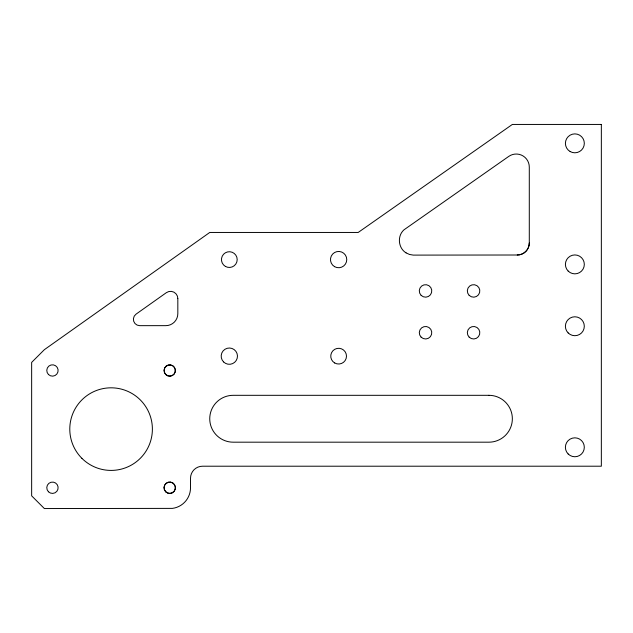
<?xml version="1.0" encoding="UTF-8"?>
<svg xmlns="http://www.w3.org/2000/svg" width="633" height="633" viewBox="0 0 633 633"><rect width="100%" height="100%" fill="white"/><g stroke="black" fill="none" stroke-linecap="round" stroke-linejoin="round"><path stroke-width="0.95" d="M406.062 252.876L409.519 254.466L413.262 255.107L517.272 255.004A12.011 12.011 0 0 0 529.291 242.993L529.291 167.072A13.04 13.04 0 0 0 508.766 156.391L403.949 229.85C397.057 235.99 398.165 248.096 406.062 252.868M529.283 242.993A12.011 12.011 0 0 1 517.272 255.004M177.826 298.602L177.826 313.651A11.995 11.995 0 0 1 165.814 325.655L139.703 325.663A6.346 6.346 0 0 1 136.04 314.15L166.352 292.668A7.272 7.272 0 0 1 177.826 298.602M601.35 124.44L601.342 466.205L202.528 466.212A12.011 12.011 0 0 0 190.517 478.224L190.517 487.758A20.802 20.802 0 0 1 172.429 508.386L44.365 508.552L31.65 495.845L31.65 362.385L44.365 349.677L209.752 232.453L358.199 232.453L512.358 124.44L601.35 124.44M488.921 395.316L233.181 395.316A23.437 23.437 0 0 0 209.745 418.753A23.437 23.437 0 0 0 233.181 442.182L488.921 442.182A23.437 23.437 0 0 0 512.35 418.745A23.437 23.437 0 0 0 488.921 395.316M421.127 295.35A6.243 6.243 0 0 0 431.571 292.549A6.243 6.243 0 0 0 423.92 284.897A6.243 6.243 0 0 0 421.127 295.35M334.548 266.643A8.142 8.142 0 0 0 346.765 259.593A8.142 8.142 0 0 0 334.548 252.543A8.142 8.142 0 0 0 334.548 266.643M223.568 361.918A8.142 8.142 0 0 0 237.193 358.27A8.142 8.142 0 0 0 227.215 348.292A8.142 8.142 0 0 0 223.568 361.918M81.886 458.316A41.295 41.295 0 0 0 150.978 439.8A41.295 41.295 0 0 0 100.402 389.224A41.295 41.295 0 0 0 81.886 458.316M570.135 151.532A9.455 9.455 0 0 0 584.322 143.343A9.455 9.455 0 0 0 570.135 135.153A9.455 9.455 0 0 0 570.135 151.532M334.691 362.97A7.865 7.865 0 0 0 346.488 356.157A7.865 7.865 0 0 0 334.691 349.345A7.865 7.865 0 0 0 334.691 362.97M225.395 266.406A7.865 7.865 0 0 0 237.193 259.593A7.865 7.865 0 0 0 225.395 252.781A7.865 7.865 0 0 0 225.395 266.406M421.119 337.144A6.243 6.243 0 0 0 431.571 334.343A6.243 6.243 0 0 0 423.92 326.699A6.243 6.243 0 0 0 421.119 337.144M469.164 337.144A6.243 6.243 0 0 0 479.616 334.343A6.243 6.243 0 0 0 471.965 326.699A6.243 6.243 0 0 0 469.164 337.144M568.165 332.926A9.455 9.455 0 0 0 583.99 328.685A9.455 9.455 0 0 0 572.406 317.109A9.455 9.455 0 0 0 568.165 332.926M568.181 271.082A9.455 9.455 0 0 0 583.998 266.841A9.455 9.455 0 0 0 572.422 255.257A9.455 9.455 0 0 0 568.181 271.082M568.165 453.98A9.455 9.455 0 0 0 583.99 449.739A9.455 9.455 0 0 0 572.406 438.155A9.455 9.455 0 0 0 568.165 453.98M469.164 295.35A6.243 6.243 0 0 0 479.616 292.549A6.243 6.243 0 0 0 471.965 284.897A6.243 6.243 0 0 0 469.164 295.35M48.44 491.762A5.673 5.673 0 0 0 57.935 489.214A5.673 5.673 0 0 0 50.988 482.267A5.673 5.673 0 0 0 48.44 491.762M165.743 374.507A5.634 5.634 0 0 0 175.167 371.982A5.634 5.634 0 0 0 168.267 365.083A5.634 5.634 0 0 0 165.743 374.507A5.634 5.634 0 0 0 175.159 371.982A5.634 5.634 0 0 0 168.267 365.083A5.634 5.634 0 0 0 165.743 374.507M48.44 374.491A5.673 5.673 0 0 0 57.935 371.951A5.673 5.673 0 0 0 50.988 364.996A5.673 5.673 0 0 0 48.44 374.491M165.711 491.762A5.673 5.673 0 0 0 175.206 489.214A5.673 5.673 0 0 0 168.259 482.267A5.673 5.673 0 0 0 165.711 491.762A5.673 5.673 0 0 0 175.206 489.214A5.673 5.673 0 0 0 168.251 482.267A5.673 5.673 0 0 0 165.711 491.762"/></g></svg>
